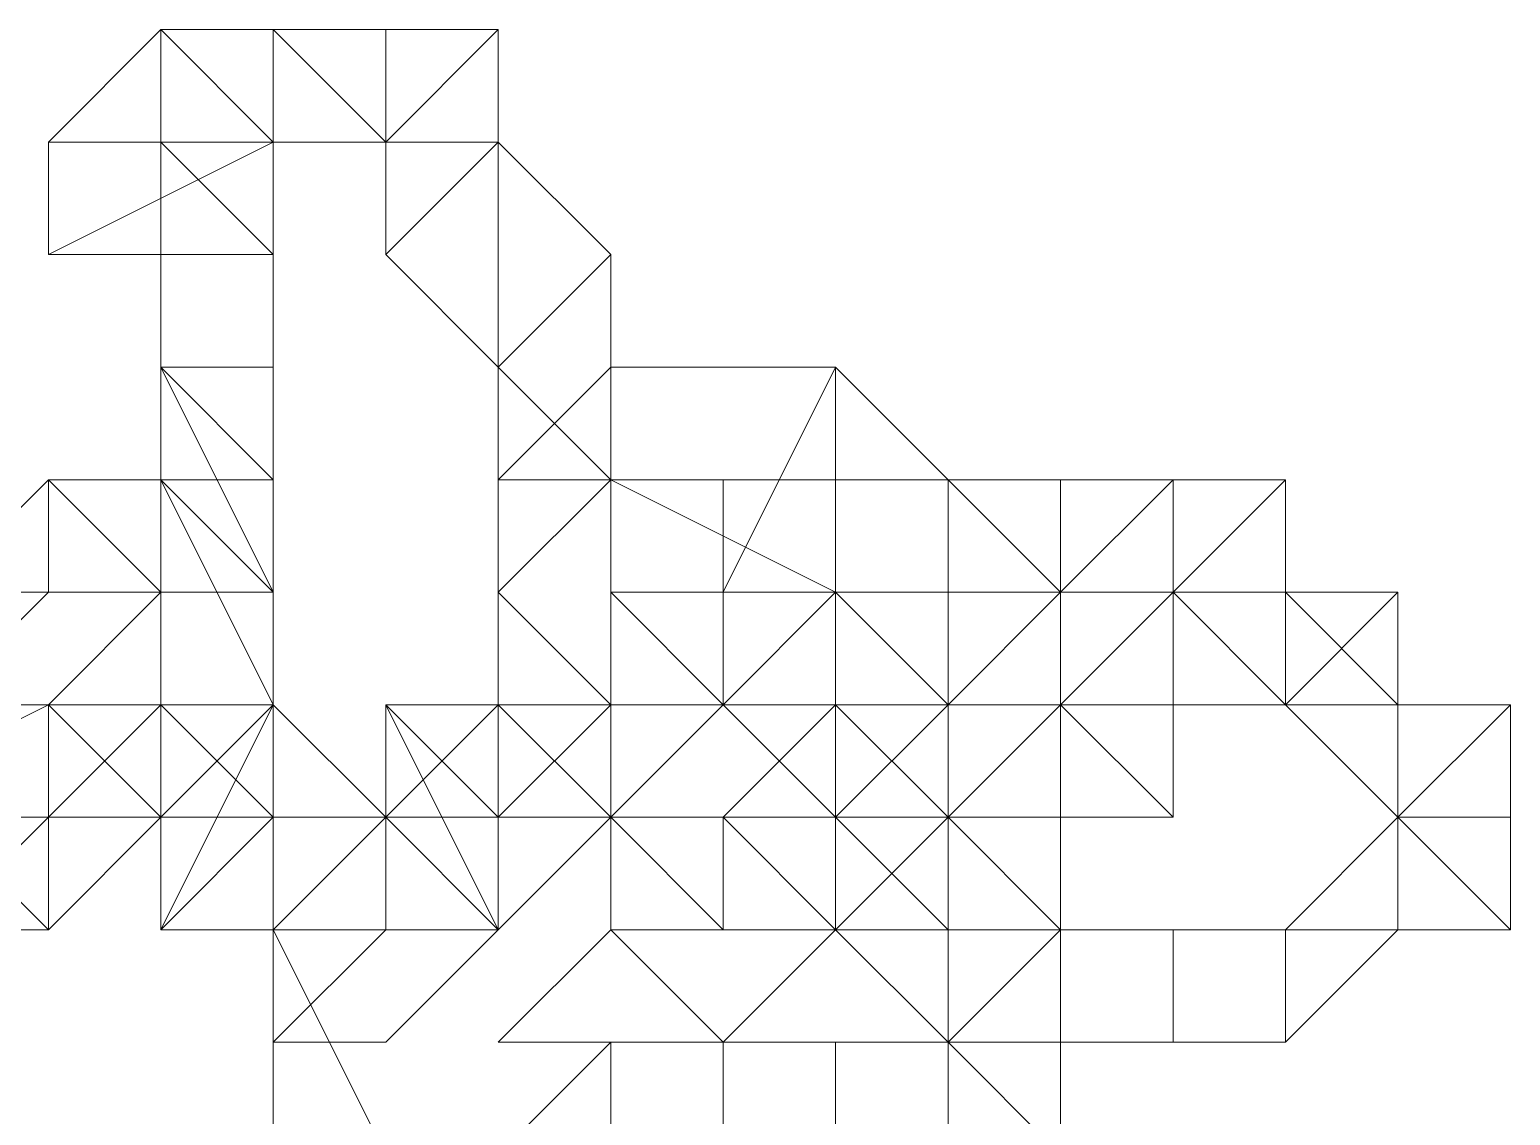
# Model space of a CAD drawing. Extents: x -66030 to 95157, y -13132 to 45879.
# Drawn here: x 53855.8 to 53907.2, y 27665.9 to 27703.6 of the extents above; entities that cross this region are included whole.
import ezdxf

# ---------------------------------------------------------------- set-up
doc = ezdxf.new("R2010")
doc.units = 0
doc.header["$LTSCALE"] = 100
doc.header["$MEASUREMENT"] = 0
doc.layers.get('0').update_dxf_attribs({"linetype": 'CONTINUOUS'})

msp = doc.modelspace()

# ---------------------------------------------------------------- linework, layer by layer
at = {"lineweight": 0}
for points in [[(53848.643, 27676.245), (53856.455, 27680.151), (53860.361, 27680.151), (53860.361, 27680.151), (53860.361, 27680.151), (53864.267, 27676.245), (53864.267, 27676.245), (53864.267, 27676.245), (53868.173, 27676.245), (53868.173, 27676.245), (53872.079, 27676.245), (53872.079, 27680.151), (53872.079, 27680.151), (53875.985, 27680.151), (53875.985, 27684.057), (53879.891, 27684.057), (53883.797, 27684.057), (53887.703, 27684.057), (53891.609, 27684.057), (53891.609, 27680.151), (53895.515, 27680.151), (53891.609, 27680.151), (53891.609, 27676.245), (53891.609, 27676.245), (53887.703, 27676.245), (53887.703, 27676.245), (53887.703, 27676.245), (53887.703, 27672.339), (53887.703, 27672.339), (53887.703, 27672.339), (53887.703, 27672.339), (53891.609, 27672.339), (53895.515, 27672.339), (53899.421, 27672.339), (53903.327, 27672.339), (53907.233, 27672.339), (53907.233, 27676.245), (53907.233, 27676.245), (53903.327, 27676.245), (53903.327, 27680.151), (53899.421, 27684.057), (53899.421, 27684.057), (53899.421, 27684.057), (53895.515, 27684.057), (53895.515, 27684.057), (53895.515, 27684.057), (53891.609, 27684.057), (53891.609, 27684.057), (53887.703, 27687.963), (53883.797, 27687.963), (53875.985, 27687.963), (53875.985, 27687.963), (53872.079, 27691.869), (53872.079, 27695.775), (53872.079, 27699.681), (53868.173, 27699.681), (53868.173, 27699.681), (53864.267, 27703.587), (53860.361, 27703.587), (53860.361, 27703.587), (53860.361, 27699.681), (53860.361, 27699.681), (53860.361, 27695.775), (53860.361, 27695.775), (53860.361, 27691.869), (53864.267, 27687.963), (53864.267, 27687.963), (53864.267, 27687.963), (53860.361, 27687.963), (53860.361, 27687.963), (53860.361, 27687.963), (53860.361, 27684.057), (53860.361, 27684.057), (53856.455, 27684.057), (53852.549, 27684.057)], [(53891.609, 27664.527), (53887.703, 27668.433), (53887.703, 27672.339), (53887.703, 27672.339), (53887.703, 27672.339), (53887.703, 27672.339), (53883.797, 27672.339), (53883.797, 27672.339), (53875.985, 27672.339), (53879.891, 27672.339), (53879.891, 27676.245), (53883.797, 27676.245), (53883.797, 27676.245), (53883.797, 27676.245), (53883.797, 27680.151), (53883.797, 27680.151), (53883.797, 27680.151), (53883.797, 27680.151), (53879.891, 27680.151), (53879.891, 27680.151), (53879.891, 27680.151), (53879.891, 27680.151), (53875.985, 27680.151), (53875.985, 27680.151), (53875.985, 27680.151), (53872.079, 27676.245), (53872.079, 27672.339), (53868.173, 27672.339), (53868.173, 27672.339), (53868.173, 27672.339), (53864.267, 27672.339), (53864.267, 27672.339), (53864.267, 27676.245), (53860.361, 27676.245), (53860.361, 27676.245), (53856.455, 27676.245), (53852.549, 27672.339)]]:
    msp.add_lwpolyline(points, dxfattribs=at)
for points in [[(53856.455, 27699.681), (53860.361, 27699.681), (53864.267, 27699.681), (53860.361, 27703.587), (53856.455, 27699.681), (53856.455, 27699.681), (53856.455, 27699.681), (53856.455, 27699.681), (53856.455, 27699.681)], [(53860.361, 27703.587), (53860.361, 27699.681), (53864.267, 27699.681), (53864.267, 27703.587), (53864.267, 27703.587), (53860.361, 27703.587), (53864.267, 27703.587), (53860.361, 27703.587), (53860.361, 27703.587)], [(53860.361, 27703.587), (53860.361, 27699.681), (53864.267, 27699.681), (53860.361, 27703.587), (53860.361, 27703.587), (53860.361, 27703.587), (53860.361, 27703.587), (53860.361, 27703.587), (53860.361, 27703.587)], [(53860.361, 27703.587), (53864.267, 27699.681), (53864.267, 27699.681), (53860.361, 27703.587), (53860.361, 27703.587), (53860.361, 27703.587), (53860.361, 27703.587), (53860.361, 27703.587), (53860.361, 27703.587)], [(53864.267, 27703.587), (53864.267, 27699.681), (53868.173, 27699.681), (53868.173, 27703.587), (53864.267, 27703.587), (53864.267, 27703.587), (53864.267, 27703.587), (53864.267, 27703.587), (53864.267, 27703.587)], [(53872.079, 27703.587), (53868.173, 27699.681), (53868.173, 27695.775), (53872.079, 27699.681), (53872.079, 27703.587), (53872.079, 27703.587), (53872.079, 27703.587), (53872.079, 27703.587), (53872.079, 27703.587)], [(53868.173, 27703.587), (53868.173, 27699.681), (53868.173, 27699.681), (53872.079, 27703.587), (53868.173, 27703.587), (53868.173, 27703.587), (53868.173, 27703.587), (53868.173, 27703.587), (53868.173, 27703.587)], [(53856.455, 27695.775), (53864.267, 27695.775), (53860.361, 27699.681), (53856.455, 27699.681), (53856.455, 27695.775), (53856.455, 27695.775), (53856.455, 27695.775), (53856.455, 27695.775), (53856.455, 27695.775)], [(53864.267, 27695.775), (53864.267, 27695.775), (53864.267, 27699.681), (53856.455, 27695.775), (53860.361, 27695.775), (53864.267, 27695.775), (53864.267, 27695.775), (53864.267, 27695.775), (53864.267, 27695.775)], [(53872.079, 27699.681), (53868.173, 27695.775), (53872.079, 27691.869), (53875.985, 27695.775), (53872.079, 27699.681), (53872.079, 27699.681), (53872.079, 27699.681), (53872.079, 27699.681), (53872.079, 27699.681)], [(53872.079, 27699.681), (53868.173, 27695.775), (53868.173, 27695.775), (53872.079, 27699.681), (53872.079, 27699.681), (53872.079, 27699.681), (53872.079, 27699.681), (53872.079, 27699.681), (53872.079, 27699.681)], [(53864.267, 27691.869), (53864.267, 27691.869), (53864.267, 27695.775), (53860.361, 27695.775), (53860.361, 27691.869), (53864.267, 27691.869), (53864.267, 27691.869), (53864.267, 27691.869), (53864.267, 27691.869)], [(53875.985, 27695.775), (53872.079, 27691.869), (53872.079, 27687.963), (53875.985, 27687.963), (53875.985, 27695.775), (53875.985, 27695.775), (53875.985, 27695.775), (53875.985, 27695.775), (53875.985, 27695.775)], [(53864.267, 27687.963), (53864.267, 27687.963), (53864.267, 27691.869), (53860.361, 27691.869), (53860.361, 27687.963), (53864.267, 27687.963), (53864.267, 27687.963), (53864.267, 27687.963), (53864.267, 27687.963)], [(53860.361, 27691.869), (53860.361, 27687.963), (53860.361, 27687.963), (53864.267, 27687.963), (53864.267, 27687.963), (53860.361, 27691.869), (53864.267, 27687.963), (53864.267, 27691.869), (53860.361, 27691.869)], [(53860.361, 27687.963), (53864.267, 27684.057), (53864.267, 27684.057), (53860.361, 27691.869), (53860.361, 27691.869), (53860.361, 27687.963), (53860.361, 27691.869), (53860.361, 27691.869), (53860.361, 27687.963)], [(53872.079, 27687.963), (53875.985, 27687.963), (53875.985, 27687.963), (53875.985, 27691.869), (53875.985, 27691.869), (53872.079, 27687.963), (53872.079, 27687.963), (53872.079, 27687.963), (53875.985, 27687.963)], [(53875.985, 27691.869), (53875.985, 27687.963), (53883.797, 27684.057), (53883.797, 27691.869), (53875.985, 27691.869), (53875.985, 27691.869), (53875.985, 27691.869), (53875.985, 27691.869), (53875.985, 27691.869)], [(53883.797, 27691.869), (53879.891, 27684.057), (53887.703, 27684.057), (53887.703, 27687.963), (53883.797, 27691.869), (53883.797, 27691.869), (53883.797, 27691.869), (53883.797, 27691.869), (53883.797, 27691.869)], [(53852.549, 27684.057), (53852.549, 27680.151), (53856.455, 27684.057), (53856.455, 27687.963), (53852.549, 27684.057), (53852.549, 27684.057), (53852.549, 27684.057), (53852.549, 27684.057), (53852.549, 27684.057)], [(53860.361, 27684.057), (53860.361, 27684.057), (53860.361, 27684.057), (53860.361, 27687.963), (53856.455, 27687.963), (53860.361, 27684.057), (53860.361, 27684.057), (53860.361, 27684.057), (53860.361, 27684.057)], [(53860.361, 27684.057), (53860.361, 27684.057), (53860.361, 27684.057), (53856.455, 27687.963), (53856.455, 27687.963), (53860.361, 27684.057), (53860.361, 27684.057), (53860.361, 27684.057), (53860.361, 27684.057)], [(53856.455, 27684.057), (53856.455, 27684.057), (53860.361, 27684.057), (53856.455, 27687.963), (53856.455, 27687.963), (53856.455, 27684.057), (53856.455, 27684.057), (53856.455, 27684.057), (53856.455, 27684.057)], [(53860.361, 27687.963), (53864.267, 27687.963), (53864.267, 27687.963), (53860.361, 27687.963), (53860.361, 27687.963), (53860.361, 27687.963), (53860.361, 27687.963), (53864.267, 27680.151), (53864.267, 27687.963)], [(53860.361, 27687.963), (53860.361, 27684.057), (53864.267, 27684.057), (53860.361, 27687.963), (53860.361, 27687.963), (53860.361, 27687.963), (53860.361, 27687.963), (53860.361, 27687.963), (53860.361, 27687.963)], [(53860.361, 27687.963), (53860.361, 27687.963), (53860.361, 27687.963), (53860.361, 27687.963), (53860.361, 27687.963), (53860.361, 27687.963), (53860.361, 27687.963), (53860.361, 27687.963), (53860.361, 27687.963)], [(53860.361, 27684.057), (53860.361, 27684.057), (53860.361, 27684.057), (53860.361, 27687.963), (53860.361, 27687.963), (53860.361, 27684.057), (53860.361, 27684.057), (53860.361, 27684.057), (53860.361, 27684.057)], [(53875.985, 27687.963), (53872.079, 27684.057), (53872.079, 27684.057), (53875.985, 27680.151), (53875.985, 27684.057), (53875.985, 27687.963), (53875.985, 27687.963), (53872.079, 27687.963), (53872.079, 27684.057)], [(53879.891, 27687.963), (53879.891, 27687.963), (53875.985, 27687.963), (53875.985, 27684.057), (53879.891, 27684.057), (53879.891, 27687.963), (53879.891, 27687.963), (53879.891, 27687.963), (53879.891, 27687.963)], [(53883.797, 27687.963), (53883.797, 27687.963), (53879.891, 27687.963), (53879.891, 27684.057), (53883.797, 27684.057), (53883.797, 27687.963), (53883.797, 27687.963), (53883.797, 27687.963), (53883.797, 27687.963)], [(53887.703, 27687.963), (53887.703, 27687.963), (53883.797, 27687.963), (53883.797, 27684.057), (53887.703, 27680.151), (53887.703, 27687.963), (53887.703, 27687.963), (53887.703, 27687.963), (53887.703, 27687.963)], [(53891.609, 27684.057), (53891.609, 27684.057), (53887.703, 27687.963), (53887.703, 27680.151), (53887.703, 27680.151), (53891.609, 27684.057), (53891.609, 27684.057), (53891.609, 27684.057), (53891.609, 27684.057)], [(53887.703, 27687.963), (53887.703, 27684.057), (53891.609, 27684.057), (53891.609, 27687.963), (53887.703, 27687.963), (53887.703, 27687.963), (53887.703, 27687.963), (53887.703, 27687.963), (53887.703, 27687.963)], [(53891.609, 27684.057), (53891.609, 27684.057), (53895.515, 27684.057), (53895.515, 27687.963), (53891.609, 27687.963), (53891.609, 27684.057), (53891.609, 27684.057), (53891.609, 27684.057), (53891.609, 27684.057)], [(53891.609, 27687.963), (53891.609, 27684.057), (53891.609, 27684.057), (53895.515, 27687.963), (53891.609, 27687.963), (53891.609, 27687.963), (53891.609, 27687.963), (53891.609, 27687.963), (53891.609, 27687.963)], [(53899.421, 27687.963), (53895.515, 27684.057), (53899.421, 27680.151), (53899.421, 27684.057), (53899.421, 27687.963), (53899.421, 27687.963), (53899.421, 27687.963), (53899.421, 27687.963), (53899.421, 27687.963)], [(53895.515, 27687.963), (53895.515, 27684.057), (53895.515, 27684.057), (53899.421, 27687.963), (53899.421, 27687.963), (53895.515, 27687.963), (53899.421, 27687.963), (53899.421, 27687.963), (53895.515, 27687.963)], [(53895.515, 27687.963), (53895.515, 27684.057), (53895.515, 27684.057), (53895.515, 27687.963), (53895.515, 27687.963), (53895.515, 27687.963), (53895.515, 27687.963), (53895.515, 27687.963), (53895.515, 27687.963)], [(53895.515, 27684.057), (53895.515, 27684.057), (53895.515, 27684.057), (53895.515, 27687.963), (53895.515, 27687.963), (53895.515, 27684.057), (53895.515, 27684.057), (53895.515, 27684.057), (53895.515, 27684.057)], [(53860.361, 27684.057), (53860.361, 27684.057), (53856.455, 27680.151), (53856.455, 27676.245), (53860.361, 27680.151), (53860.361, 27684.057), (53860.361, 27684.057), (53860.361, 27684.057), (53860.361, 27684.057)], [(53864.267, 27680.151), (53860.361, 27680.151), (53860.361, 27684.057), (53856.455, 27680.151), (53860.361, 27680.151), (53864.267, 27680.151), (53864.267, 27680.151), (53864.267, 27680.151), (53860.361, 27680.151)], [(53875.985, 27680.151), (53872.079, 27684.057), (53872.079, 27680.151), (53875.985, 27680.151), (53875.985, 27680.151), (53875.985, 27680.151), (53875.985, 27680.151), (53875.985, 27680.151), (53875.985, 27680.151)], [(53875.985, 27684.057), (53879.891, 27680.151), (53879.891, 27680.151), (53879.891, 27684.057), (53879.891, 27684.057), (53875.985, 27684.057), (53879.891, 27684.057), (53875.985, 27684.057), (53875.985, 27684.057)], [(53875.985, 27684.057), (53875.985, 27680.151), (53879.891, 27680.151), (53875.985, 27684.057), (53875.985, 27684.057), (53875.985, 27684.057), (53875.985, 27684.057), (53875.985, 27684.057), (53875.985, 27684.057)], [(53875.985, 27680.151), (53875.985, 27680.151), (53879.891, 27680.151), (53875.985, 27684.057), (53875.985, 27684.057), (53875.985, 27680.151), (53875.985, 27684.057), (53875.985, 27684.057), (53875.985, 27680.151)], [(53883.797, 27684.057), (53879.891, 27680.151), (53883.797, 27676.245), (53883.797, 27680.151), (53883.797, 27680.151), (53883.797, 27684.057), (53883.797, 27680.151), (53883.797, 27680.151), (53883.797, 27684.057)], [(53883.797, 27684.057), (53879.891, 27680.151), (53883.797, 27676.245), (53883.797, 27684.057), (53883.797, 27684.057), (53883.797, 27684.057), (53883.797, 27684.057), (53883.797, 27684.057), (53883.797, 27684.057)], [(53879.891, 27680.151), (53879.891, 27680.151), (53879.891, 27680.151), (53883.797, 27684.057), (53883.797, 27684.057), (53879.891, 27680.151), (53879.891, 27680.151), (53879.891, 27680.151), (53879.891, 27680.151)], [(53879.891, 27684.057), (53879.891, 27680.151), (53879.891, 27680.151), (53883.797, 27684.057), (53883.797, 27684.057), (53879.891, 27684.057), (53883.797, 27684.057), (53883.797, 27684.057), (53879.891, 27684.057)], [(53879.891, 27684.057), (53879.891, 27680.151), (53879.891, 27680.151), (53879.891, 27684.057), (53879.891, 27684.057), (53879.891, 27684.057), (53879.891, 27684.057), (53879.891, 27684.057), (53879.891, 27684.057)], [(53895.515, 27684.057), (53895.515, 27684.057), (53891.609, 27684.057), (53887.703, 27680.151), (53891.609, 27680.151), (53895.515, 27684.057), (53895.515, 27684.057), (53895.515, 27684.057), (53895.515, 27684.057)], [(53895.515, 27680.151), (53895.515, 27680.151), (53895.515, 27684.057), (53891.609, 27680.151), (53891.609, 27680.151), (53895.515, 27680.151), (53895.515, 27680.151), (53899.421, 27680.151), (53895.515, 27680.151)], [(53903.327, 27684.057), (53899.421, 27680.151), (53899.421, 27680.151), (53903.327, 27680.151), (53903.327, 27684.057), (53903.327, 27684.057), (53903.327, 27684.057), (53903.327, 27684.057), (53903.327, 27684.057)], [(53899.421, 27684.057), (53899.421, 27680.151), (53899.421, 27680.151), (53903.327, 27684.057), (53903.327, 27684.057), (53899.421, 27684.057), (53903.327, 27684.057), (53899.421, 27684.057), (53899.421, 27684.057)], [(53856.455, 27680.151), (53856.455, 27680.151), (53848.643, 27680.151), (53848.643, 27676.245), (53856.455, 27676.245), (53856.455, 27680.151), (53856.455, 27680.151), (53856.455, 27680.151), (53856.455, 27680.151)], [(53856.455, 27676.245), (53856.455, 27672.339), (53860.361, 27676.245), (53860.361, 27680.151), (53856.455, 27676.245), (53856.455, 27676.245), (53856.455, 27676.245), (53856.455, 27676.245), (53856.455, 27676.245)], [(53860.361, 27676.245), (53864.267, 27680.151), (53864.267, 27680.151), (53856.455, 27680.151), (53860.361, 27676.245), (53860.361, 27676.245), (53860.361, 27676.245), (53860.361, 27676.245), (53860.361, 27676.245)], [(53864.267, 27680.151), (53860.361, 27672.339), (53864.267, 27672.339), (53864.267, 27676.245), (53864.267, 27680.151), (53864.267, 27680.151), (53864.267, 27680.151), (53864.267, 27680.151), (53864.267, 27680.151)], [(53860.361, 27680.151), (53860.361, 27676.245), (53860.361, 27672.339), (53864.267, 27680.151), (53860.361, 27680.151), (53860.361, 27680.151), (53860.361, 27680.151), (53860.361, 27680.151), (53860.361, 27680.151)], [(53860.361, 27676.245), (53864.267, 27680.151), (53864.267, 27680.151), (53860.361, 27676.245), (53860.361, 27676.245), (53860.361, 27676.245), (53860.361, 27676.245), (53860.361, 27676.245), (53860.361, 27676.245)], [(53864.267, 27672.339), (53864.267, 27676.245), (53864.267, 27680.151), (53860.361, 27676.245), (53864.267, 27676.245), (53864.267, 27672.339), (53864.267, 27676.245), (53864.267, 27672.339), (53864.267, 27672.339)], [(53864.267, 27672.339), (53868.173, 27676.245), (53864.267, 27680.151), (53864.267, 27672.339), (53864.267, 27672.339), (53864.267, 27672.339), (53864.267, 27672.339), (53864.267, 27672.339), (53864.267, 27672.339)], [(53872.079, 27672.339), (53868.173, 27680.151), (53868.173, 27676.245), (53868.173, 27672.339), (53872.079, 27672.339), (53872.079, 27672.339), (53872.079, 27672.339), (53872.079, 27672.339), (53872.079, 27672.339)], [(53872.079, 27676.245), (53872.079, 27680.151), (53868.173, 27676.245), (53872.079, 27672.339), (53872.079, 27676.245), (53872.079, 27676.245), (53872.079, 27676.245), (53872.079, 27676.245), (53872.079, 27676.245)], [(53875.985, 27676.245), (53872.079, 27680.151), (53868.173, 27680.151), (53872.079, 27676.245), (53875.985, 27676.245), (53875.985, 27676.245), (53875.985, 27676.245), (53875.985, 27676.245), (53875.985, 27676.245)], [(53875.985, 27676.245), (53875.985, 27676.245), (53879.891, 27680.151), (53875.985, 27680.151), (53872.079, 27680.151), (53875.985, 27676.245), (53875.985, 27676.245), (53875.985, 27676.245), (53875.985, 27676.245)], [(53875.985, 27676.245), (53875.985, 27676.245), (53875.985, 27676.245), (53872.079, 27680.151), (53872.079, 27676.245), (53875.985, 27676.245), (53875.985, 27676.245), (53875.985, 27676.245), (53875.985, 27676.245)], [(53875.985, 27680.151), (53872.079, 27680.151), (53872.079, 27680.151), (53875.985, 27676.245), (53875.985, 27680.151), (53875.985, 27680.151), (53875.985, 27680.151), (53875.985, 27680.151), (53875.985, 27680.151)], [(53883.797, 27676.245), (53883.797, 27680.151), (53879.891, 27676.245), (53883.797, 27672.339), (53883.797, 27676.245), (53883.797, 27676.245), (53883.797, 27676.245), (53883.797, 27676.245), (53883.797, 27676.245)], [(53887.703, 27676.245), (53883.797, 27680.151), (53883.797, 27680.151), (53883.797, 27676.245), (53887.703, 27676.245), (53887.703, 27676.245), (53887.703, 27676.245), (53887.703, 27676.245), (53887.703, 27676.245)], [(53887.703, 27680.151), (53883.797, 27680.151), (53883.797, 27680.151), (53887.703, 27676.245), (53887.703, 27676.245), (53887.703, 27680.151), (53887.703, 27676.245), (53887.703, 27676.245), (53887.703, 27680.151)], [(53887.703, 27680.151), (53883.797, 27676.245), (53883.797, 27676.245), (53887.703, 27680.151), (53887.703, 27680.151), (53887.703, 27680.151), (53887.703, 27680.151), (53887.703, 27680.151), (53887.703, 27680.151)], [(53883.797, 27680.151), (53883.797, 27676.245), (53883.797, 27676.245), (53887.703, 27680.151), (53887.703, 27680.151), (53883.797, 27680.151), (53887.703, 27680.151), (53887.703, 27680.151), (53883.797, 27680.151)], [(53891.609, 27672.339), (53891.609, 27672.339), (53891.609, 27676.245), (53891.609, 27680.151), (53887.703, 27676.245), (53891.609, 27672.339), (53891.609, 27672.339), (53891.609, 27672.339), (53891.609, 27672.339)], [(53891.609, 27680.151), (53895.515, 27676.245), (53895.515, 27680.151), (53891.609, 27680.151), (53891.609, 27680.151), (53891.609, 27680.151), (53891.609, 27680.151), (53891.609, 27680.151), (53891.609, 27680.151)], [(53891.609, 27676.245), (53891.609, 27676.245), (53895.515, 27676.245), (53891.609, 27680.151), (53891.609, 27680.151), (53891.609, 27676.245), (53891.609, 27676.245), (53891.609, 27676.245), (53891.609, 27676.245)], [(53903.327, 27680.151), (53899.421, 27680.151), (53903.327, 27676.245), (53907.233, 27680.151), (53903.327, 27680.151), (53903.327, 27680.151), (53903.327, 27680.151), (53903.327, 27680.151), (53903.327, 27680.151)], [(53907.233, 27680.151), (53903.327, 27676.245), (53903.327, 27676.245), (53907.233, 27676.245), (53907.233, 27680.151), (53907.233, 27680.151), (53907.233, 27680.151), (53907.233, 27680.151), (53907.233, 27680.151)], [(53852.549, 27672.339), (53852.549, 27672.339), (53856.455, 27672.339), (53852.549, 27676.245), (53848.643, 27676.245), (53852.549, 27672.339), (53852.549, 27672.339), (53852.549, 27672.339), (53852.549, 27672.339)], [(53852.549, 27676.245), (53856.455, 27672.339), (53856.455, 27672.339), (53856.455, 27676.245), (53852.549, 27676.245), (53852.549, 27676.245), (53852.549, 27676.245), (53852.549, 27676.245), (53852.549, 27676.245)], [(53864.267, 27676.245), (53860.361, 27672.339), (53864.267, 27672.339), (53868.173, 27676.245), (53864.267, 27676.245), (53864.267, 27676.245), (53864.267, 27676.245), (53864.267, 27676.245), (53864.267, 27676.245)], [(53868.173, 27676.245), (53864.267, 27672.339), (53864.267, 27672.339), (53868.173, 27672.339), (53868.173, 27676.245), (53868.173, 27676.245), (53868.173, 27676.245), (53868.173, 27676.245), (53868.173, 27676.245)], [(53864.267, 27668.433), (53868.173, 27668.433), (53872.079, 27672.339), (53868.173, 27676.245), (53864.267, 27672.339), (53864.267, 27668.433), (53864.267, 27668.433), (53868.173, 27668.433), (53868.173, 27668.433)], [(53868.173, 27672.339), (53868.173, 27676.245), (53864.267, 27676.245), (53864.267, 27672.339), (53868.173, 27672.339), (53868.173, 27672.339), (53868.173, 27672.339), (53868.173, 27672.339), (53868.173, 27672.339)], [(53872.079, 27672.339), (53872.079, 27672.339), (53875.985, 27676.245), (53872.079, 27676.245), (53868.173, 27676.245), (53872.079, 27672.339), (53872.079, 27672.339), (53872.079, 27672.339), (53872.079, 27672.339)], [(53875.985, 27672.339), (53879.891, 27668.433), (53883.797, 27672.339), (53879.891, 27676.245), (53875.985, 27676.245), (53875.985, 27672.339), (53875.985, 27672.339), (53872.079, 27668.433), (53879.891, 27668.433)], [(53875.985, 27676.245), (53875.985, 27676.245), (53875.985, 27672.339), (53879.891, 27672.339), (53879.891, 27672.339), (53875.985, 27676.245), (53875.985, 27676.245), (53875.985, 27676.245), (53875.985, 27676.245)], [(53879.891, 27676.245), (53879.891, 27676.245), (53875.985, 27676.245), (53879.891, 27672.339), (53883.797, 27672.339), (53879.891, 27676.245), (53879.891, 27676.245), (53879.891, 27676.245), (53879.891, 27676.245)], [(53879.891, 27676.245), (53883.797, 27672.339), (53883.797, 27672.339), (53883.797, 27676.245), (53883.797, 27676.245), (53879.891, 27676.245), (53883.797, 27676.245), (53879.891, 27676.245), (53879.891, 27676.245)], [(53887.703, 27676.245), (53883.797, 27672.339), (53883.797, 27672.339), (53887.703, 27672.339), (53887.703, 27672.339), (53887.703, 27676.245), (53887.703, 27672.339), (53887.703, 27672.339), (53887.703, 27676.245)], [(53887.703, 27676.245), (53883.797, 27672.339), (53887.703, 27672.339), (53887.703, 27676.245), (53887.703, 27676.245), (53887.703, 27676.245), (53887.703, 27676.245), (53887.703, 27676.245), (53887.703, 27676.245)], [(53883.797, 27676.245), (53883.797, 27672.339), (53887.703, 27672.339), (53887.703, 27676.245), (53883.797, 27676.245), (53883.797, 27676.245), (53883.797, 27676.245), (53883.797, 27676.245), (53883.797, 27676.245)], [(53883.797, 27676.245), (53887.703, 27672.339), (53887.703, 27672.339), (53887.703, 27676.245), (53887.703, 27676.245), (53883.797, 27676.245), (53887.703, 27676.245), (53883.797, 27676.245), (53883.797, 27676.245)], [(53883.797, 27672.339), (53887.703, 27672.339), (53887.703, 27672.339), (53883.797, 27676.245), (53883.797, 27676.245), (53883.797, 27672.339), (53883.797, 27676.245), (53883.797, 27676.245), (53883.797, 27672.339)], [(53883.797, 27672.339), (53887.703, 27676.245), (53887.703, 27676.245), (53883.797, 27672.339), (53883.797, 27672.339), (53883.797, 27672.339), (53883.797, 27672.339), (53883.797, 27672.339), (53883.797, 27672.339)], [(53887.703, 27676.245), (53887.703, 27676.245), (53887.703, 27676.245), (53883.797, 27672.339), (53887.703, 27672.339), (53887.703, 27676.245), (53887.703, 27676.245), (53887.703, 27676.245), (53887.703, 27676.245)], [(53887.703, 27672.339), (53891.609, 27672.339), (53891.609, 27672.339), (53887.703, 27676.245), (53887.703, 27676.245), (53887.703, 27672.339), (53887.703, 27672.339), (53887.703, 27672.339), (53891.609, 27672.339)], [(53891.609, 27672.339), (53891.609, 27672.339), (53887.703, 27676.245), (53887.703, 27672.339), (53887.703, 27672.339), (53891.609, 27672.339), (53891.609, 27672.339), (53891.609, 27672.339), (53891.609, 27672.339)], [(53903.327, 27672.339), (53903.327, 27676.245), (53899.421, 27672.339), (53899.421, 27668.433), (53903.327, 27672.339), (53903.327, 27672.339), (53903.327, 27672.339), (53903.327, 27672.339), (53903.327, 27672.339)], [(53907.233, 27672.339), (53903.327, 27676.245), (53903.327, 27676.245), (53903.327, 27672.339), (53907.233, 27672.339), (53907.233, 27672.339), (53907.233, 27672.339), (53907.233, 27672.339), (53907.233, 27672.339)], [(53907.233, 27676.245), (53903.327, 27676.245), (53903.327, 27676.245), (53907.233, 27672.339), (53907.233, 27672.339), (53907.233, 27676.245), (53907.233, 27672.339), (53907.233, 27676.245), (53907.233, 27676.245)], [(53907.233, 27676.245), (53903.327, 27676.245), (53903.327, 27676.245), (53907.233, 27676.245), (53907.233, 27676.245), (53907.233, 27676.245), (53907.233, 27676.245), (53907.233, 27676.245), (53907.233, 27676.245)], [(53868.173, 27672.339), (53864.267, 27672.339), (53864.267, 27668.433), (53868.173, 27672.339), (53868.173, 27672.339), (53868.173, 27672.339), (53868.173, 27672.339), (53868.173, 27672.339), (53868.173, 27672.339)], [(53868.173, 27664.527), (53864.267, 27664.527), (53864.267, 27664.527), (53868.173, 27664.527), (53868.173, 27664.527), (53868.173, 27664.527), (53868.173, 27664.527), (53864.267, 27672.339), (53864.267, 27664.527)], [(53864.267, 27668.433), (53864.267, 27668.433), (53864.267, 27668.433), (53868.173, 27672.339), (53868.173, 27672.339), (53864.267, 27668.433), (53864.267, 27668.433), (53864.267, 27668.433), (53864.267, 27668.433)], [(53887.703, 27672.339), (53883.797, 27672.339), (53887.703, 27668.433), (53891.609, 27672.339), (53891.609, 27672.339), (53887.703, 27672.339), (53891.609, 27672.339), (53891.609, 27672.339), (53887.703, 27672.339)], [(53887.703, 27668.433), (53887.703, 27668.433), (53887.703, 27668.433), (53891.609, 27668.433), (53891.609, 27672.339), (53887.703, 27668.433), (53887.703, 27668.433), (53887.703, 27668.433), (53887.703, 27668.433)], [(53887.703, 27668.433), (53891.609, 27672.339), (53891.609, 27672.339), (53887.703, 27672.339), (53887.703, 27668.433), (53887.703, 27668.433), (53887.703, 27668.433), (53887.703, 27668.433), (53887.703, 27668.433)], [(53891.609, 27668.433), (53891.609, 27672.339), (53887.703, 27672.339), (53887.703, 27668.433), (53891.609, 27668.433), (53891.609, 27668.433), (53891.609, 27668.433), (53891.609, 27668.433), (53891.609, 27668.433)], [(53895.515, 27668.433), (53895.515, 27672.339), (53891.609, 27672.339), (53891.609, 27668.433), (53895.515, 27668.433), (53895.515, 27668.433), (53895.515, 27668.433), (53895.515, 27668.433), (53895.515, 27668.433)], [(53899.421, 27668.433), (53899.421, 27672.339), (53895.515, 27672.339), (53895.515, 27668.433), (53899.421, 27668.433), (53899.421, 27668.433), (53899.421, 27668.433), (53899.421, 27668.433), (53899.421, 27668.433)], [(53875.985, 27668.433), (53875.985, 27668.433), (53872.079, 27664.527), (53875.985, 27660.621), (53875.985, 27664.527), (53875.985, 27668.433), (53875.985, 27668.433), (53875.985, 27668.433), (53875.985, 27668.433)], [(53879.891, 27668.433), (53879.891, 27668.433), (53875.985, 27668.433), (53875.985, 27664.527), (53879.891, 27664.527), (53879.891, 27668.433), (53879.891, 27668.433), (53879.891, 27668.433), (53879.891, 27668.433)], [(53883.797, 27668.433), (53879.891, 27668.433), (53879.891, 27668.433), (53879.891, 27664.527), (53883.797, 27664.527), (53883.797, 27668.433), (53883.797, 27668.433), (53883.797, 27668.433), (53879.891, 27668.433)], [(53883.797, 27668.433), (53883.797, 27668.433), (53883.797, 27668.433), (53883.797, 27664.527), (53883.797, 27664.527), (53883.797, 27668.433), (53883.797, 27668.433), (53883.797, 27668.433), (53883.797, 27668.433)], [(53887.703, 27664.527), (53887.703, 27668.433), (53883.797, 27668.433), (53883.797, 27664.527), (53887.703, 27664.527), (53887.703, 27664.527), (53887.703, 27664.527), (53887.703, 27664.527), (53887.703, 27664.527)], [(53891.609, 27664.527), (53891.609, 27668.433), (53887.703, 27668.433), (53887.703, 27664.527), (53891.609, 27664.527), (53891.609, 27664.527), (53891.609, 27664.527), (53891.609, 27664.527), (53891.609, 27664.527)], [(53891.609, 27668.433), (53887.703, 27668.433), (53887.703, 27664.527), (53891.609, 27664.527), (53891.609, 27668.433), (53891.609, 27668.433), (53891.609, 27668.433), (53891.609, 27668.433), (53891.609, 27668.433)]]:
    msp.add_lwpolyline(points, close=True, dxfattribs=at)

doc.saveas('drawing.dxf')
